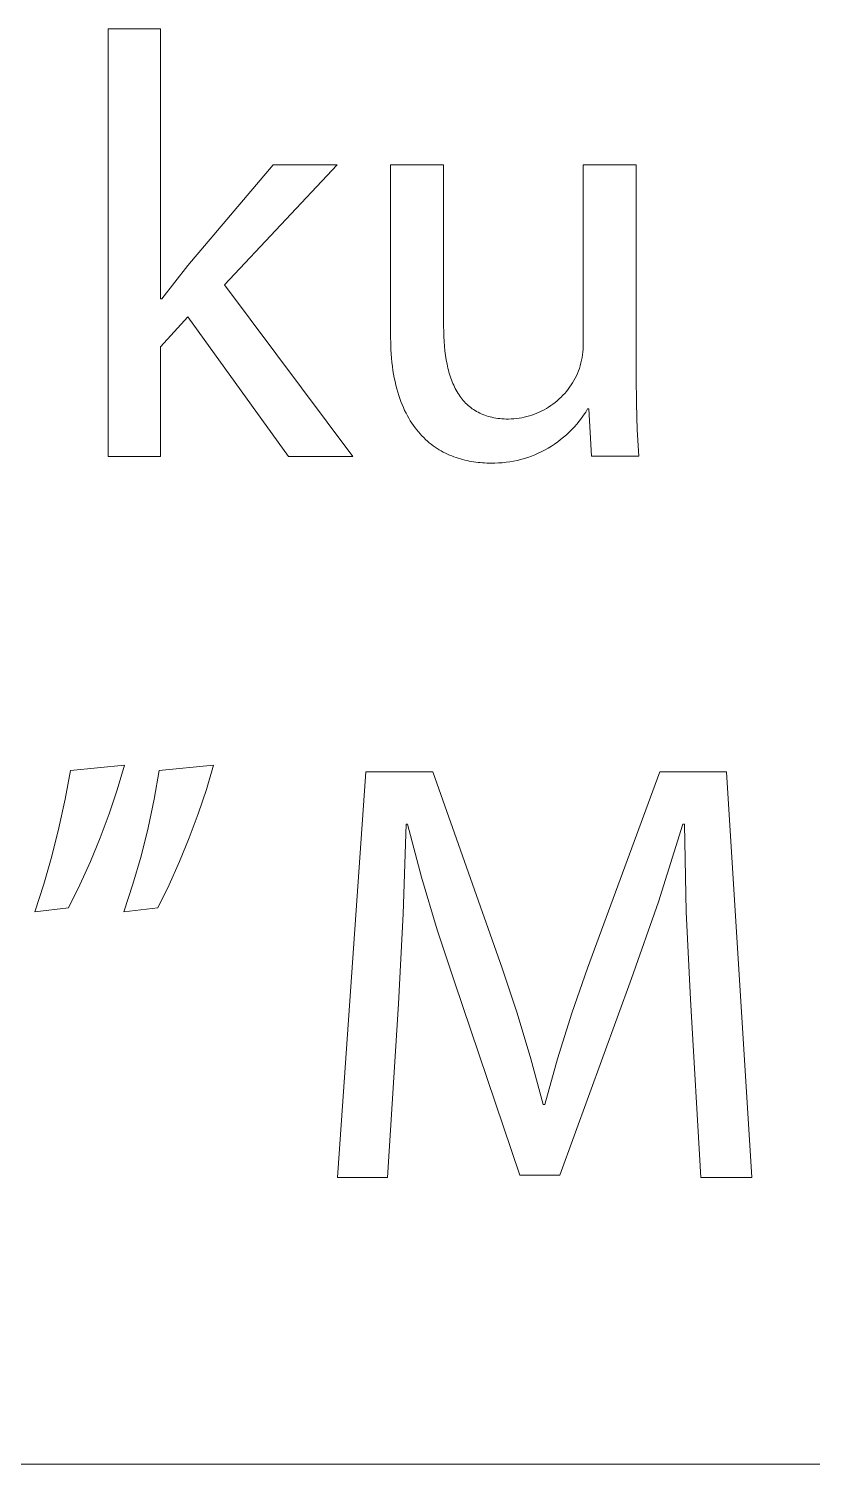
# Model space of a CAD drawing. Header units: millimetres. Extents: x -962 to 3068, y -237 to 2578.
# Drawn here: x 2209.5 to 2262, y -237.3 to -141.1 of the extents above; entities that cross this region are included whole.
import ezdxf

# ---------------------------------------------------------------- set-up
doc = ezdxf.new("R2010")
doc.units = ezdxf.units.MM
doc.header["$MEASUREMENT"] = 0
doc.layers.add('Domyślny', color=7, linetype='Continuous', true_color=0x000000)

msp = doc.modelspace()

# ---------------------------------------------------------------- linework, layer by layer
at = {"layer": 'Domyślny', "color": 18, "lineweight": 15, "true_color": 0x000000}
for p, q in [((2214.865, -169.788), (2214.865, -141.135)), ((2214.865, -141.135), (2218.381, -141.135)), ((2218.381, -141.135), (2218.381, -159.226)), ((2220.207, -156.998), (2225.924, -150.261)), ((2230.205, -150.261), (2222.663, -158.287)), ((2225.924, -150.261), (2230.205, -150.261)), ((2233.788, -161.69), (2233.788, -150.256)), ((2233.788, -150.256), (2237.345, -150.256)), ((2237.345, -150.256), (2237.345, -161.073)), ((2246.699, -162.24), (2246.699, -150.256)), ((2246.699, -150.256), (2250.255, -150.256)), ((2250.255, -150.256), (2250.255, -164.468)), ((2218.462, -159.226), (2220.207, -156.998)), ((2222.663, -158.287), (2231.252, -169.788)), ((2218.381, -159.226), (2218.462, -159.226)), ((2220.207, -160.434), (2218.381, -162.447)), ((2226.944, -169.788), (2220.207, -160.434)), ((2237.345, -161.073), (2237.348, -161.416)), ((2237.348, -161.416), (2237.358, -161.753)), ((2218.381, -162.447), (2218.381, -169.788)), ((2233.799, -162.317), (2233.788, -161.69)), ((2233.812, -162.619), (2233.799, -162.317)), ((2237.358, -161.753), (2237.375, -162.082)), ((2237.375, -162.082), (2237.399, -162.403)), ((2237.399, -162.403), (2237.431, -162.717)), ((2246.687, -162.612), (2246.696, -162.426)), ((2246.696, -162.426), (2246.699, -162.24)), ((2233.83, -162.914), (2233.812, -162.619)), ((2233.853, -163.202), (2233.83, -162.914)), ((2233.882, -163.482), (2233.853, -163.202)), ((2233.915, -163.756), (2233.882, -163.482)), ((2237.431, -162.717), (2237.47, -163.022)), ((2237.47, -163.022), (2237.517, -163.318)), ((2237.517, -163.318), (2237.571, -163.606)), ((2246.547, -163.53), (2246.587, -163.349)), ((2246.587, -163.349), (2246.621, -163.166)), ((2246.621, -163.166), (2246.649, -162.982)), ((2246.649, -162.982), (2246.671, -162.797)), ((2246.671, -162.797), (2246.687, -162.612)), ((2233.952, -164.023), (2233.915, -163.756)), ((2233.994, -164.282), (2233.952, -164.023)), ((2234.041, -164.535), (2233.994, -164.282)), ((2237.571, -163.606), (2237.634, -163.885)), ((2237.634, -163.885), (2237.668, -164.021)), ((2237.668, -164.021), (2237.704, -164.155)), ((2237.704, -164.155), (2237.743, -164.287)), ((2237.743, -164.287), (2237.784, -164.416)), ((2237.784, -164.416), (2237.826, -164.542)), ((2246.165, -164.548), (2246.246, -164.39)), ((2246.246, -164.39), (2246.321, -164.229)), ((2246.321, -164.229), (2246.39, -164.066)), ((2246.39, -164.066), (2246.448, -163.889)), ((2246.448, -163.889), (2246.501, -163.71)), ((2246.501, -163.71), (2246.547, -163.53)), ((2234.092, -164.781), (2234.041, -164.535)), ((2234.148, -165.021), (2234.092, -164.781)), ((2234.207, -165.254), (2234.148, -165.021)), ((2234.271, -165.48), (2234.207, -165.254)), ((2237.826, -164.542), (2237.871, -164.667)), ((2237.871, -164.667), (2237.918, -164.788)), ((2237.918, -164.788), (2237.968, -164.908)), ((2237.968, -164.908), (2238.019, -165.024)), ((2238.019, -165.024), (2238.073, -165.138)), ((2238.073, -165.138), (2238.129, -165.25)), ((2238.129, -165.25), (2238.187, -165.359)), ((2238.187, -165.359), (2238.248, -165.465)), ((2245.572, -165.43), (2245.684, -165.292)), ((2245.684, -165.292), (2245.79, -165.15)), ((2245.79, -165.15), (2245.891, -165.004)), ((2245.891, -165.004), (2245.988, -164.855)), ((2245.988, -164.855), (2246.079, -164.703)), ((2246.079, -164.703), (2246.165, -164.548)), ((2250.255, -164.468), (2250.264, -166.241)), ((2234.339, -165.7), (2234.271, -165.48)), ((2234.411, -165.913), (2234.339, -165.7)), ((2234.486, -166.121), (2234.411, -165.913)), ((2234.565, -166.322), (2234.486, -166.121)), ((2234.648, -166.517), (2234.565, -166.322)), ((2238.248, -165.465), (2238.311, -165.569)), ((2238.311, -165.569), (2238.376, -165.67)), ((2238.376, -165.67), (2238.444, -165.768)), ((2238.444, -165.768), (2238.514, -165.863)), ((2238.514, -165.863), (2238.587, -165.956)), ((2238.587, -165.956), (2238.662, -166.045)), ((2238.662, -166.045), (2238.739, -166.132)), ((2238.739, -166.132), (2238.819, -166.216)), ((2238.819, -166.216), (2238.902, -166.297)), ((2238.902, -166.297), (2238.987, -166.375)), ((2238.987, -166.375), (2239.074, -166.45)), ((2244.378, -166.48), (2244.526, -166.383)), ((2244.526, -166.383), (2244.671, -166.28)), ((2244.671, -166.28), (2244.812, -166.172)), ((2244.812, -166.172), (2244.949, -166.059)), ((2244.949, -166.059), (2245.082, -165.942)), ((2245.082, -165.942), (2245.211, -165.821)), ((2245.211, -165.821), (2245.336, -165.695)), ((2245.336, -165.695), (2245.456, -165.564)), ((2245.456, -165.564), (2245.572, -165.43)), ((2250.264, -166.241), (2250.317, -168.013)), ((2234.734, -166.706), (2234.648, -166.517)), ((2234.824, -166.889), (2234.734, -166.706)), ((2234.917, -167.066), (2234.824, -166.889)), ((2235.014, -167.237), (2234.917, -167.066)), ((2235.113, -167.403), (2235.014, -167.237)), ((2239.074, -166.45), (2239.164, -166.522)), ((2239.164, -166.522), (2239.257, -166.591)), ((2239.257, -166.591), (2239.353, -166.657)), ((2239.353, -166.657), (2239.451, -166.72)), ((2239.451, -166.72), (2239.551, -166.78)), ((2239.551, -166.78), (2239.655, -166.836)), ((2239.655, -166.836), (2239.761, -166.89)), ((2239.761, -166.89), (2239.87, -166.94)), ((2239.87, -166.94), (2239.981, -166.987)), ((2239.981, -166.987), (2240.096, -167.03)), ((2240.096, -167.03), (2240.213, -167.071)), ((2240.213, -167.071), (2240.333, -167.108)), ((2240.333, -167.108), (2240.456, -167.141)), ((2240.456, -167.141), (2240.581, -167.171)), ((2240.581, -167.171), (2240.71, -167.198)), ((2240.71, -167.198), (2240.841, -167.221)), ((2240.841, -167.221), (2240.976, -167.241)), ((2240.976, -167.241), (2241.113, -167.257)), ((2241.113, -167.257), (2241.254, -167.27)), ((2241.254, -167.27), (2241.397, -167.279)), ((2241.397, -167.279), (2241.543, -167.285)), ((2241.543, -167.285), (2241.693, -167.286)), ((2241.693, -167.286), (2241.87, -167.28)), ((2241.87, -167.28), (2242.047, -167.268)), ((2242.047, -167.268), (2242.224, -167.25)), ((2242.224, -167.25), (2242.4, -167.226)), ((2242.4, -167.226), (2242.574, -167.196)), ((2242.574, -167.196), (2242.748, -167.16)), ((2242.748, -167.16), (2242.92, -167.117)), ((2242.92, -167.117), (2243.091, -167.069)), ((2243.091, -167.069), (2243.26, -167.015)), ((2243.26, -167.015), (2243.427, -166.956)), ((2243.427, -166.956), (2243.592, -166.89)), ((2243.592, -166.89), (2243.755, -166.819)), ((2243.755, -166.819), (2243.915, -166.743)), ((2243.915, -166.743), (2244.072, -166.66)), ((2244.072, -166.66), (2244.227, -166.573)), ((2244.227, -166.573), (2244.378, -166.48)), ((2246.58, -167.23), (2246.428, -167.429)), ((2246.725, -167.025), (2246.58, -167.23)), ((2246.863, -166.816), (2246.725, -167.025)), ((2246.994, -166.602), (2246.863, -166.816)), ((2247.075, -166.602), (2246.994, -166.602)), ((2247.262, -169.783), (2247.075, -166.602)), ((2235.216, -167.563), (2235.113, -167.403)), ((2235.321, -167.717), (2235.216, -167.563)), ((2235.429, -167.866), (2235.321, -167.717)), ((2235.54, -168.01), (2235.429, -167.866)), ((2235.654, -168.148), (2235.54, -168.01)), ((2235.77, -168.281), (2235.654, -168.148)), ((2235.888, -168.409), (2235.77, -168.281)), ((2245.755, -168.172), (2245.571, -168.343)), ((2245.932, -167.995), (2245.755, -168.172)), ((2246.104, -167.812), (2245.932, -167.995)), ((2246.269, -167.623), (2246.104, -167.812)), ((2246.428, -167.429), (2246.269, -167.623)), ((2250.317, -168.013), (2250.416, -169.783)), ((2236.009, -168.531), (2235.888, -168.409)), ((2236.132, -168.649), (2236.009, -168.531)), ((2236.258, -168.762), (2236.132, -168.649)), ((2236.385, -168.87), (2236.258, -168.762)), ((2236.514, -168.973), (2236.385, -168.87)), ((2236.645, -169.071), (2236.514, -168.973)), ((2236.778, -169.165), (2236.645, -169.071)), ((2236.913, -169.254), (2236.778, -169.165)), ((2237.049, -169.339), (2236.913, -169.254)), ((2244.358, -169.229), (2244.14, -169.352)), ((2244.572, -169.099), (2244.358, -169.229)), ((2244.782, -168.961), (2244.572, -169.099)), ((2244.987, -168.817), (2244.782, -168.961)), ((2245.187, -168.666), (2244.987, -168.817)), ((2245.382, -168.508), (2245.187, -168.666)), ((2245.571, -168.343), (2245.382, -168.508)), ((2218.381, -169.788), (2214.865, -169.788)), ((2231.252, -169.788), (2226.944, -169.788)), ((2237.187, -169.419), (2237.049, -169.339)), ((2237.325, -169.495), (2237.187, -169.419)), ((2237.466, -169.567), (2237.325, -169.495)), ((2237.607, -169.635), (2237.466, -169.567)), ((2237.749, -169.698), (2237.607, -169.635)), ((2237.893, -169.758), (2237.749, -169.698)), ((2238.037, -169.814), (2237.893, -169.758)), ((2238.182, -169.866), (2238.037, -169.814)), ((2238.327, -169.914), (2238.182, -169.866)), ((2238.474, -169.958), (2238.327, -169.914)), ((2238.62, -169.999), (2238.474, -169.958)), ((2238.767, -170.037), (2238.62, -169.999)), ((2238.915, -170.071), (2238.767, -170.037)), ((2239.062, -170.101), (2238.915, -170.071)), ((2239.21, -170.128), (2239.062, -170.101)), ((2239.357, -170.152), (2239.21, -170.128)), ((2239.505, -170.173), (2239.357, -170.152)), ((2239.652, -170.191), (2239.505, -170.173)), ((2239.799, -170.206), (2239.652, -170.191)), ((2239.945, -170.218), (2239.799, -170.206)), ((2240.091, -170.227), (2239.945, -170.218)), ((2240.237, -170.234), (2240.091, -170.227)), ((2241.027, -170.229), (2240.776, -170.238)), ((2241.277, -170.211), (2241.027, -170.229)), ((2241.526, -170.185), (2241.277, -170.211)), ((2241.775, -170.15), (2241.526, -170.185)), ((2242.022, -170.107), (2241.775, -170.15)), ((2242.267, -170.056), (2242.022, -170.107)), ((2242.511, -169.996), (2242.267, -170.056)), ((2242.752, -169.928), (2242.511, -169.996)), ((2242.991, -169.852), (2242.752, -169.928)), ((2243.227, -169.767), (2242.991, -169.852)), ((2243.461, -169.675), (2243.227, -169.767)), ((2243.69, -169.575), (2243.461, -169.675)), ((2243.917, -169.467), (2243.69, -169.575)), ((2244.14, -169.352), (2243.917, -169.467)), ((2250.416, -169.783), (2247.262, -169.783)), ((2240.381, -170.238), (2240.237, -170.234)), ((2240.525, -170.239), (2240.381, -170.238)), ((2240.776, -170.238), (2240.525, -170.239)), ((2211.982, -192.757), (2212.337, -190.833)), ((2212.337, -190.833), (2215.96, -190.471)), ((2215.96, -190.471), (2215.473, -192.116)), ((2217.952, -192.759), (2218.295, -190.833)), ((2218.295, -190.833), (2221.932, -190.471)), ((2221.932, -190.471), (2221.445, -192.115)), ((2230.238, -218.104), (2232.131, -190.913)), ((2232.131, -190.913), (2236.613, -190.913)), ((2236.613, -190.913), (2241.257, -204.079)), ((2246.987, -204.079), (2251.832, -190.913)), ((2251.832, -190.913), (2256.301, -190.913)), ((2256.301, -190.913), (2258.006, -218.104)), ((2215.473, -192.116), (2214.929, -193.744)), ((2221.445, -192.115), (2220.902, -193.742)), ((2211.565, -194.668), (2211.982, -192.757)), ((2217.543, -194.671), (2217.952, -192.759)), ((2214.929, -193.744), (2214.33, -195.352)), ((2220.902, -193.742), (2220.304, -195.35)), ((2211.087, -196.565), (2211.565, -194.668)), ((2217.067, -196.568), (2217.543, -194.671)), ((2234.842, -194.43), (2234.634, -200.444)), ((2234.922, -194.43), (2234.842, -194.43)), ((2235.867, -197.98), (2234.922, -194.43)), ((2253.362, -194.43), (2251.734, -199.626)), ((2253.483, -194.43), (2253.362, -194.43)), ((2253.594, -200.304), (2253.483, -194.43)), ((2214.33, -195.352), (2213.675, -196.939)), ((2220.304, -195.35), (2219.652, -196.937)), ((2210.547, -198.446), (2211.087, -196.565)), ((2213.675, -196.939), (2212.965, -198.502)), ((2216.526, -198.448), (2217.067, -196.568)), ((2219.652, -196.937), (2218.946, -198.501)), ((2236.915, -201.502), (2235.867, -197.98)), ((2209.948, -200.308), (2210.547, -198.446)), ((2212.965, -198.502), (2212.203, -200.039)), ((2215.92, -200.308), (2216.526, -198.448)), ((2218.946, -198.501), (2218.188, -200.039)), ((2212.203, -200.039), (2209.948, -200.308)), ((2218.188, -200.039), (2215.92, -200.308)), ((2251.734, -199.626), (2249.926, -204.763)), ((2234.634, -200.444), (2234.318, -206.454)), ((2253.886, -206.173), (2253.594, -200.304)), ((2238.063, -204.992), (2236.915, -201.502)), ((2241.257, -204.079), (2242.262, -207.098)), ((2249.926, -204.763), (2245.135, -217.942)), ((2245.935, -207.095), (2246.987, -204.079)), ((2242.451, -217.942), (2238.063, -204.992)), ((2234.318, -206.454), (2233.594, -218.104)), ((2254.57, -218.104), (2253.886, -206.173)), ((2242.262, -207.098), (2243.18, -210.146)), ((2244.977, -210.143), (2245.935, -207.095)), ((2243.18, -210.146), (2244.008, -213.218)), ((2244.115, -213.218), (2244.977, -210.143)), ((2244.008, -213.218), (2244.115, -213.218)), ((2233.594, -218.104), (2230.238, -218.104)), ((2245.135, -217.942), (2242.451, -217.942)), ((2258.006, -218.104), (2254.57, -218.104)), ((3063.983, -237.312), (-962.434, -237.312)), ((3063.983, -237.312), (1544.746, -237.312))]:
    msp.add_line(p, q, dxfattribs=at)

doc.saveas('drawing.dxf')
